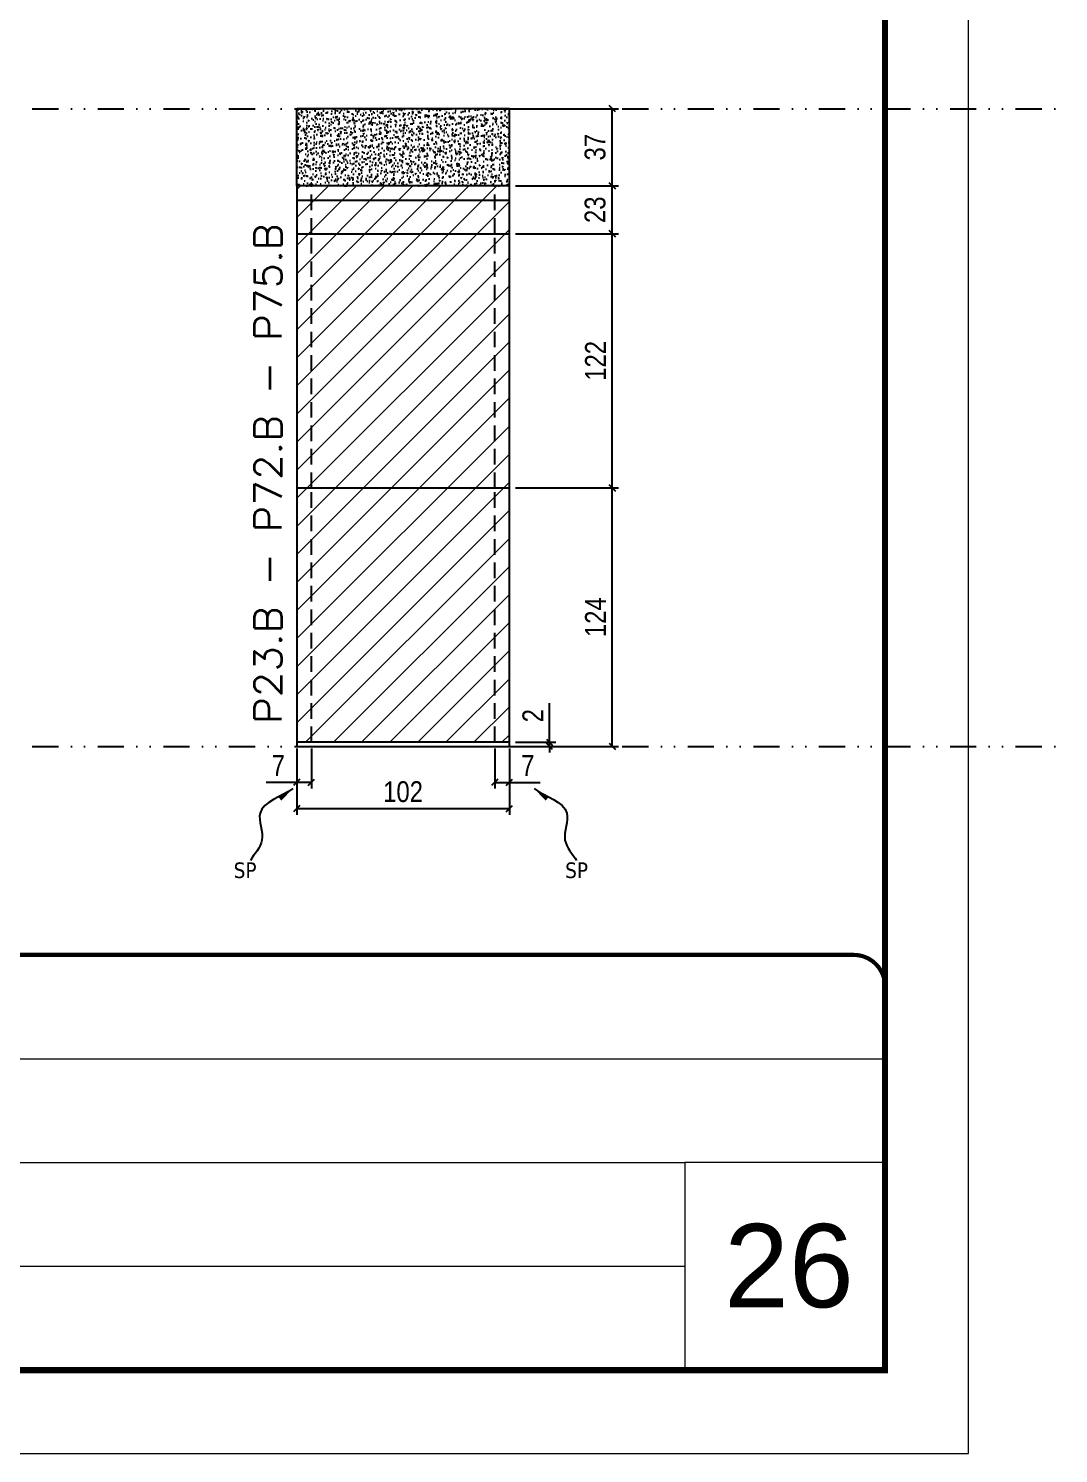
# Model space of a CAD drawing. Header units: millimetres. Extents: x 13777 to 27878, y -21631 to 6985.
# Drawn here: x 17046 to 17540, y -957 to -273 of the extents above; entities that cross this region are included whole.
import ezdxf

# ---------------------------------------------------------------- set-up
doc = ezdxf.new("R2010")
doc.units = ezdxf.units.MM
for name, pattern in [('CONTINUO', [0]), ('DASHED', [0.75, 0.5, -0.25]), ('DIVIDE2', [0.625, 0.25, -0.125, 0, -0.125, 0, -0.125]), ('HIDDEN', [0.375, 0.25, -0.125])]:
    doc.linetypes.add(name, pattern=pattern)
for name, color, linetype, lineweight in [('CARIMBO', 255, 'Continuous', 9), ('Folhas', 255, 'Continuous', 9), ('Hachura', 251, 'Continuous', 9), ('SARRAFO DE PRESSAO', 251, 'DASHED', 9), ('Texto Seção', 7, 'Continuous', 15)]:
    doc.layers.add(name, color=color, linetype=linetype, lineweight=lineweight)
for name, color, linetype in [('COTA', 241, 'Continuous'), ('Nível', 160, 'Continuous'), ('Painéis', 200, 'Continuous'), ('SARR_2.2x7', 40, 'Continuous'), ('Sarrafo de Pressão', 42, 'HIDDEN'), ('texto', 7, 'Continuous')]:
    doc.layers.add(name, color=color, linetype=linetype)
doc.styles.add('ARIAL', font='arial.ttf')
doc.styles.add('COTA TECNICA', font='techl___.ttf', dxfattribs={"height": 10})
doc.styles.add('COTA TECNICA-50', font='techl___.ttf', dxfattribs={"height": 10})
doc.styles.add('REGUA-120', font='ROMANS.shx', dxfattribs={"height": 15})
doc.styles.get("Standard").update_dxf_attribs({"font": 'arial.ttf'})
doc.dimstyles.new('COTA PAINEL-50', dxfattribs={"dimtxt": 10, "dimasz": 3, "dimexe": 3, "dimexo": 3, "dimgap": 3, "dimtad": 1, "dimdec": 1, "dimzin": 12, "dimdsep": 46, "dimtxsty": 'COTA TECNICA-50', "dimblk1": 'OBLIQUE', "dimblk2": 'OBLIQUE', "dimsah": 1, "dimcen": 0.9, "dimclrd": 4, "dimclre": 4, "dimclrt": 240, "dimadec": 1, "dimazin": 3, "dimtfac": 1, "dimtdec": 1, "dimtmove": 0, "dimatfit": 3, "dimfxl": 1, "dimtolj": 1, "dimtzin": 12, "dimarcsym": 0})
doc.dimstyles.new('PAINEL', dxfattribs={"dimtxt": 10, "dimasz": 3, "dimexe": 3, "dimexo": 3, "dimgap": 3, "dimtad": 1, "dimdec": 1, "dimzin": 12, "dimdsep": 46, "dimtxsty": 'COTA TECNICA', "dimblk1": 'OBLIQUE', "dimblk2": 'OBLIQUE', "dimsah": 1, "dimcen": 0.9, "dimclrd": 4, "dimclre": 4, "dimclrt": 240, "dimadec": 1, "dimazin": 3, "dimtfac": 1, "dimtdec": 1, "dimtmove": 0, "dimatfit": 3, "dimfxl": 1, "dimtolj": 1, "dimtzin": 12, "dimarcsym": 0})
doc.dimstyles.get("Standard").update_dxf_attribs({"dimtxt": 0.18, "dimasz": 0.18, "dimexe": 0.18, "dimexo": 0.0625, "dimgap": 0.09, "dimtad": 0, "dimtih": 1, "dimtoh": 1, "dimdec": 4, "dimzin": 0, "dimdsep": 46, "dimtxsty": 'Standard', "dimcen": 0.09, "dimadec": 0, "dimazin": 0, "dimtfac": 1, "dimtdec": 4, "dimtofl": 0, "dimtmove": 0, "dimatfit": 3, "dimfxl": 1, "dimtolj": 1, "dimtzin": 0, "dimarcsym": 0})

# ---------------------------------------------------------------- blocks, each defined once
blk = doc.blocks.new('9999999999')
at = {"color": 30, "linetype": 'CONTINUO'}
for p, q in [((98564.56, 34379.64), (99583.98, 34379.64)), ((98564.56, 34329.83), (99487.98, 34329.83)), ((99583.98, 34329.83), (99487.98, 34329.83)), ((99487.98, 34329.83), (99487.98, 34230.21)), ((98564.56, 34280.02), (99487.98, 34280.02))]:
    blk.add_line(p, q, dxfattribs=at)
at = {"color": 30, "linetype": 'CONTINUO', "const_width": 2}
blk.add_lwpolyline([(99583.98, 34230.21), (99583.98, 34414.45, 0.414214), (99568.98, 34429.45), (98228.98, 34429.45, 0.414214), (98213.98, 34414.45), (98213.98, 34245.21, 0.414214), (98228.98, 34230.21), (99583.98, 34230.21)], format="xyb", dxfattribs=at)
at = {"layer": 'Folhas'}
blk.add_lwpolyline([(98138.98, 34190.21), (99623.98, 34190.21), (99623.98, 35240.21), (98138.98, 35240.21)], close=True, dxfattribs=at)
at = {"layer": 'Folhas', "color": 30, "const_width": 3}
blk.add_lwpolyline([(98213.98, 34230.21), (99583.98, 34230.21), (99583.98, 35200.21), (98213.98, 35200.21)], close=True, dxfattribs=at)
blk = doc.blocks.new('_Oblique')
at = {"color": 0, "linetype": 'ByBlock', "lineweight": -2}
blk.add_line((-0.5, -0.5), (0.5, 0.5), dxfattribs=at)
blk = doc.blocks.new('*D1635')
at = {"layer": 'COTA', "color": 4, "lineweight": -2, "transparency": 16777216}
for p, q in [((17174.77, -618.44), (17174.77, -650.33)), ((17276.77, -618.44), (17276.77, -650.33)), ((17276.77, -647.33), (17174.77, -647.33))]:
    blk.add_line(p, q, dxfattribs=at)
at = {"layer": 'Defpoints', "color": 0, "transparency": 16777216}
for p in [(17174.77, -615.44), (17276.77, -615.44), (17174.77, -647.33)]:
    blk.add_point(p, dxfattribs=at)
at = {"layer": 'COTA', "color": 4, "lineweight": -2, "transparency": 16777216, "xscale": 3, "yscale": 3, "zscale": 3, "rotation": 180}
blk.add_blockref('_Oblique', (17174.77, -647.33), dxfattribs=at)
at = {"layer": 'COTA', "color": 4, "lineweight": -2, "transparency": 16777216, "xscale": 3, "yscale": 3, "zscale": 3}
blk.add_blockref('_Oblique', (17276.77, -647.33), dxfattribs=at)
at = {"layer": 'COTA', "color": 240, "transparency": 16777216, "insert": (17225.77, -639.23), "char_height": 10, "attachment_point": 5, "style": 'COTA TECNICA'}
blk.add_mtext('\\A1;102', dxfattribs=at)
blk = doc.blocks.new('*D1636')
at = {"layer": 'COTA', "color": 4, "lineweight": -2, "transparency": 16777216}
for p, q in [((17269.77, -618.44), (17269.77, -637.68)), ((17276.77, -620.44), (17276.77, -637.68)), ((17269.77, -634.68), (17276.77, -634.68)), ((17276.77, -634.68), (17291.5, -634.68))]:
    blk.add_line(p, q, dxfattribs=at)
at = {"layer": 'Defpoints', "color": 0, "transparency": 16777216}
for p in [(17269.77, -615.44), (17276.77, -617.44), (17276.77, -634.68)]:
    blk.add_point(p, dxfattribs=at)
at = {"layer": 'COTA', "color": 4, "lineweight": -2, "transparency": 16777216, "xscale": 3, "yscale": 3, "zscale": 3, "rotation": 180}
blk.add_blockref('_Oblique', (17269.77, -634.68), dxfattribs=at)
at = {"layer": 'COTA', "color": 4, "lineweight": -2, "transparency": 16777216, "xscale": 3, "yscale": 3, "zscale": 3}
blk.add_blockref('_Oblique', (17276.77, -634.68), dxfattribs=at)
at = {"layer": 'COTA', "color": 240, "transparency": 16777216, "insert": (17285.63, -626.61), "char_height": 10, "attachment_point": 5, "style": 'COTA TECNICA-50'}
blk.add_mtext('\\A1;7', dxfattribs=at)
blk = doc.blocks.new('*D1637')
at = {"layer": 'COTA', "color": 4, "lineweight": -2, "transparency": 16777216}
for p, q in [((17174.77, -620.44), (17174.77, -637.68)), ((17181.77, -618.44), (17181.77, -637.68)), ((17174.77, -634.68), (17160.04, -634.68)), ((17181.77, -634.68), (17174.77, -634.68))]:
    blk.add_line(p, q, dxfattribs=at)
at = {"layer": 'Defpoints', "color": 0, "transparency": 16777216}
for p in [(17174.77, -617.44), (17181.77, -615.44), (17174.77, -634.68)]:
    blk.add_point(p, dxfattribs=at)
at = {"layer": 'COTA', "color": 4, "lineweight": -2, "transparency": 16777216, "xscale": 3, "yscale": 3, "zscale": 3, "rotation": 180}
blk.add_blockref('_Oblique', (17174.77, -634.68), dxfattribs=at)
at = {"layer": 'COTA', "color": 4, "lineweight": -2, "transparency": 16777216, "xscale": 3, "yscale": 3, "zscale": 3}
blk.add_blockref('_Oblique', (17181.77, -634.68), dxfattribs=at)
at = {"layer": 'COTA', "color": 240, "transparency": 16777216, "insert": (17165.9, -626.61), "char_height": 10, "attachment_point": 5, "style": 'COTA TECNICA-50'}
blk.add_mtext('\\A1;7', dxfattribs=at)
blk = doc.blocks.new('*D1638')
at = {"layer": 'COTA', "color": 4, "lineweight": -2, "transparency": 16777216}
for p, q in [((17296.03, -615.44), (17296.03, -596.64)), ((17279.77, -615.44), (17299.03, -615.44)), ((17279.77, -617.44), (17299.03, -617.44)), ((17296.03, -617.44), (17296.03, -615.44)), ((17296.03, -617.44), (17296.03, -620.44))]:
    blk.add_line(p, q, dxfattribs=at)
at = {"layer": 'Defpoints', "color": 0, "transparency": 16777216}
for p in [(17276.77, -615.44), (17276.77, -617.44), (17296.03, -617.44)]:
    blk.add_point(p, dxfattribs=at)
at = {"layer": 'COTA', "color": 4, "lineweight": -2, "transparency": 16777216, "xscale": 3, "yscale": 3, "zscale": 3}
for p, rotation in [((17296.03, -615.44), 270), ((17296.03, -617.44), 90)]:
    blk.add_blockref('_Oblique', p, dxfattribs=dict(at, rotation=rotation))
at = {"layer": 'COTA', "color": 240, "transparency": 16777216, "insert": (17288.03, -602.69), "char_height": 10, "attachment_point": 5, "rotation": 90, "style": 'COTA TECNICA-50'}
blk.add_mtext('\\A1;2', dxfattribs=at)
blk = doc.blocks.new('*D1651')
at = {"layer": 'COTA', "color": 4, "lineweight": -2, "transparency": 16777216}
for p, q in [((17279.77, -311.44), (17329.14, -311.44)), ((17326.14, -348.44), (17326.14, -311.44)), ((17279.77, -348.44), (17329.14, -348.44))]:
    blk.add_line(p, q, dxfattribs=at)
at = {"layer": 'Defpoints', "color": 0, "transparency": 16777216}
for p in [(17276.77, -311.44), (17326.14, -311.44), (17276.77, -348.44)]:
    blk.add_point(p, dxfattribs=at)
at = {"layer": 'COTA', "color": 4, "lineweight": -2, "transparency": 16777216, "xscale": 3, "yscale": 3, "zscale": 3}
for p, rotation in [((17326.14, -311.44), 90), ((17326.14, -348.44), 270)]:
    blk.add_blockref('_Oblique', p, dxfattribs=dict(at, rotation=rotation))
at = {"layer": 'COTA', "color": 240, "transparency": 16777216, "insert": (17317.92, -329.94), "char_height": 10, "attachment_point": 5, "rotation": 90, "style": 'COTA TECNICA-50'}
blk.add_mtext('\\A1;37', dxfattribs=at)
blk = doc.blocks.new('*D1639')
at = {"layer": 'COTA', "color": 4, "lineweight": -2, "transparency": 16777216}
for p, q in [((17279.77, -371.44), (17329.14, -371.44)), ((17326.14, -493.44), (17326.14, -371.44)), ((17279.77, -493.44), (17329.14, -493.44))]:
    blk.add_line(p, q, dxfattribs=at)
at = {"layer": 'Defpoints', "color": 0, "transparency": 16777216}
for p in [(17276.77, -371.44), (17326.14, -371.44), (17276.77, -493.44)]:
    blk.add_point(p, dxfattribs=at)
at = {"layer": 'COTA', "color": 4, "lineweight": -2, "transparency": 16777216, "xscale": 3, "yscale": 3, "zscale": 3}
for p, rotation in [((17326.14, -371.44), 90), ((17326.14, -493.44), 270)]:
    blk.add_blockref('_Oblique', p, dxfattribs=dict(at, rotation=rotation))
at = {"layer": 'COTA', "color": 240, "transparency": 16777216, "insert": (17318.08, -432.44), "char_height": 10, "attachment_point": 5, "rotation": 90, "style": 'COTA TECNICA-50'}
blk.add_mtext('\\A1;122', dxfattribs=at)
blk = doc.blocks.new('*D1640')
at = {"layer": 'COTA', "color": 4, "lineweight": -2, "transparency": 16777216}
for p, q in [((17279.77, -348.44), (17329.14, -348.44)), ((17326.14, -371.44), (17326.14, -348.44)), ((17279.77, -371.44), (17329.14, -371.44))]:
    blk.add_line(p, q, dxfattribs=at)
at = {"layer": 'Defpoints', "color": 0, "transparency": 16777216}
for p in [(17276.77, -348.44), (17326.14, -348.44), (17276.77, -371.44)]:
    blk.add_point(p, dxfattribs=at)
at = {"layer": 'COTA', "color": 4, "lineweight": -2, "transparency": 16777216, "xscale": 3, "yscale": 3, "zscale": 3}
for p, rotation in [((17326.14, -348.44), 90), ((17326.14, -371.44), 270)]:
    blk.add_blockref('_Oblique', p, dxfattribs=dict(at, rotation=rotation))
at = {"layer": 'COTA', "color": 240, "transparency": 16777216, "insert": (17317.92, -359.94), "char_height": 10, "attachment_point": 5, "rotation": 90, "style": 'COTA TECNICA-50'}
blk.add_mtext('\\A1;23', dxfattribs=at)
blk = doc.blocks.new('*D1652')
at = {"layer": 'COTA', "color": 4, "linetype": 'ByBlock', "lineweight": -2, "transparency": 16777216}
for p, q in [((17279.77, -493.44), (17329.14, -493.44)), ((17326.14, -617.44), (17326.14, -493.44)), ((17279.77, -617.44), (17329.14, -617.44))]:
    blk.add_line(p, q, dxfattribs=at)
at = {"layer": 'Defpoints', "color": 0, "linetype": 'ByBlock', "transparency": 16777216}
for p in [(17276.77, -493.44), (17326.14, -493.44), (17276.77, -617.44)]:
    blk.add_point(p, dxfattribs=at)
at = {"layer": 'COTA', "color": 4, "linetype": 'ByBlock', "lineweight": -2, "transparency": 16777216, "xscale": 3, "yscale": 3, "zscale": 3}
for p, rotation in [((17326.14, -493.44), 90), ((17326.14, -617.44), 270)]:
    blk.add_blockref('_Oblique', p, dxfattribs=dict(at, rotation=rotation))
at = {"layer": 'COTA', "color": 240, "linetype": 'ByBlock', "transparency": 16777216, "insert": (17318.06, -555.44), "char_height": 10, "attachment_point": 5, "rotation": 90, "style": 'COTA TECNICA'}
blk.add_mtext('\\A1;124', dxfattribs=at)
blk = doc.blocks.new('*D1653')
at = {"layer": 'COTA', "color": 4, "linetype": 'ByBlock', "lineweight": -2, "transparency": 16777216}
for p, q in [((17279.77, -493.44), (17329.14, -493.44)), ((17326.14, -617.44), (17326.14, -493.44)), ((17279.77, -617.44), (17329.14, -617.44))]:
    blk.add_line(p, q, dxfattribs=at)
at = {"layer": 'Defpoints', "color": 0, "linetype": 'ByBlock', "transparency": 16777216}
for p in [(17276.77, -493.44), (17326.14, -493.44), (17276.77, -617.44)]:
    blk.add_point(p, dxfattribs=at)
at = {"layer": 'COTA', "color": 4, "linetype": 'ByBlock', "lineweight": -2, "transparency": 16777216, "xscale": 3, "yscale": 3, "zscale": 3}
for p, rotation in [((17326.14, -493.44), 90), ((17326.14, -617.44), 270)]:
    blk.add_blockref('_Oblique', p, dxfattribs=dict(at, rotation=rotation))
at = {"layer": 'COTA', "color": 240, "linetype": 'ByBlock', "transparency": 16777216, "insert": (17318.06, -555.44), "char_height": 10, "attachment_point": 5, "rotation": 90, "style": 'COTA TECNICA'}
blk.add_mtext('\\A1;124', dxfattribs=at)

msp = doc.modelspace()

# ---------------------------------------------------------------- hatches: boundary and pattern name
at = {"layer": 'COTA', "linetype": 'ByBlock'}
h = msp.add_hatch(dxfattribs=at)
h.set_pattern_fill('AR-CONC', color=256, scale=0.03)
h.set_pattern_definition([(50, (11732.6852, -11314.883), (5.46554, -0.4781726), [0.5715, -6.2865]), (355, (11732.685, -11314.883), (-1.0573026, 5.7317054), [0.4572, -5.0292175]), (100.451445, (11733.1407, -11314.9227), (4.4082374, 5.2535326), [0.4857003, -5.3427073]), (46.1842, (11732.685, -11313.359), (8.1323712, -1.26127), [0.85725, -9.42975]), (96.63556, (11733.363, -11313.464), (7.122124, 7.4227837), [0.7285507, -8.014068]), (351.18415, (11732.685, -11313.359), (7.122124, 7.422784), [0.685799, -7.543792]), (21, (11733.4472, -11313.74), (4.5484317, -3.067956), [0.5715, -6.2865]), (326, (11733.447, -11313.74), (1.8540609, 5.525639), [0.4572, -5.0292]), (71.451445, (11733.8263, -11313.9955), (6.4024926, 2.457683), [0.4857003, -5.3426981]), (37.5, (11732.6852, -11314.8828), (0.0926581, 2.53665117), [0, -4.96824, 0, -5.1054, 0, -5.04825]), (7.5, (11732.6852, -11314.8828), (2.0045899, 3.00541724), [0, -2.91084, 0, -4.85394, 0, -1.92405]), (327.5, (11730.986, -11314.8828), (4.06771786, -0.17186232), [0, -1.905, 0, -5.9436, 0, -7.8867]), (317.5, (11730.224, -11314.883), (4.4438754, 0.7627947), [0, -2.4765, 0, -3.94716, 0, -5.6007])])
h.paths.add_polyline_path([(17276.77, -348.44), (17276.77, -311.44), (17174.77, -311.44), (17174.77, -348.44)])
at = {"layer": 'Hachura', "linetype": 'ByBlock'}
h = msp.add_hatch(dxfattribs=at)
h.set_pattern_fill('ANSI31', color=256, scale=3)
h.paths.add_polyline_path([(16591.68, -348.44), (16591.68, -371.44), (16637.68, -371.44), (16637.68, -348.44)])
h.paths.add_polyline_path([(16637.68, -371.44), (16591.68, -371.44), (16591.68, -493.44), (16637.68, -493.44)])
h.paths.add_polyline_path([(16591.68, -615.44), (16637.68, -615.44), (16637.68, -493.44), (16591.68, -493.44)])
h.paths.add_polyline_path([(16652.68, -615.44), (16693.68, -615.44), (16693.68, -493.44), (16652.68, -493.44)])
h.paths.add_polyline_path([(16652.68, -493.44), (16693.68, -493.44), (16693.68, -371.44), (16652.68, -371.44)])
h.paths.add_polyline_path([(16693.68, -311.44), (16652.68, -311.44), (16652.68, -371.44), (16693.68, -371.44)])
h.paths.add_polyline_path([(16983.76, -371.44), (16983.76, -311.44), (16881.76, -311.44), (16881.76, -371.44)])
h.paths.add_polyline_path([(16983.76, -371.44), (16881.76, -371.44), (16881.76, -493.44), (16983.76, -493.44)])
h.paths.add_polyline_path([(16983.76, -493.44), (16881.76, -493.44), (16881.76, -615.44), (16983.76, -615.44)])
h.paths.add_polyline_path([(17276.77, -493.44), (17174.77, -493.44), (17174.77, -615.44), (17276.77, -615.44)])
h.paths.add_polyline_path([(17276.77, -371.44), (17174.77, -371.44), (17174.77, -493.44), (17276.77, -493.44)])
h.paths.add_polyline_path([(17174.77, -348.44), (17174.77, -371.44), (17276.77, -371.44), (17276.77, -348.44)])

# ---------------------------------------------------------------- linework, layer by layer
at = {"layer": 'COTA', "linetype": 'ByBlock'}
for p, q in [((17276.77, -311.44), (17174.77, -311.44)), ((17174.77, -348.44), (17174.77, -311.44)), ((17276.77, -348.44), (17276.77, -311.44))]:
    msp.add_line(p, q, dxfattribs=at)
at = {"layer": 'Nível', "color": 4, "linetype": 'DIVIDE2', "ltscale": 50}
for p, q in [((13777.11, -311.44), (21531.15, -311.44)), ((13777.11, -617.44), (21531.15, -617.44))]:
    msp.add_line(p, q, dxfattribs=at)
at = {"layer": 'Painéis'}
for p, q in [((17276.77, -348.44), (17174.77, -348.44)), ((17174.77, -348.44), (17174.77, -615.44)), ((17276.77, -615.44), (17276.77, -348.44)), ((17174.77, -371.44), (17276.77, -371.44)), ((17174.77, -493.44), (17276.77, -493.44))]:
    msp.add_line(p, q, dxfattribs=at)
msp.add_lwpolyline([(17276.77, -615.44), (17174.77, -615.44), (17174.77, -617.44), (17276.77, -617.44)], close=True, dxfattribs=at)
at = {"layer": 'SARR_2.2x7'}
msp.add_line((17276.77, -355.44), (17174.77, -355.44), dxfattribs=at)
at = {"layer": 'Sarrafo de Pressão', "ltscale": 30}
for p, q in [((17181.77, -371.44), (17181.77, -348.44)), ((17269.77, -371.44), (17269.77, -348.44)), ((17181.77, -493.44), (17181.77, -371.44)), ((17269.77, -493.44), (17269.77, -371.44)), ((17181.77, -615.44), (17181.77, -493.44)), ((17269.77, -615.44), (17269.77, -493.44))]:
    msp.add_line(p, q, dxfattribs=at)

# ---------------------------------------------------------------- block references
at = {"layer": 'SARRAFO DE PRESSAO', "color": 6, "linetype": 'ByBlock'}
msp.add_blockref('9999999999', (-82127.01, -35146.93), dxfattribs=at)

# ---------------------------------------------------------------- texts
at = {"layer": 'CARIMBO', "style": 'ARIAL'}
msp.add_text('26', height=40, dxfattribs=at).set_placement((17379.83, -886.58))
at = {"layer": 'texto', "color": 0, "char_height": 7.5, "attachment_point": 5}
for insert in [(17149.99, -676.93), (17309.02, -676.93)]:
    msp.add_mtext('{\\fTahoma|b0|i0|c0|p34;\\C4;SP}', dxfattribs=dict(at, insert=insert))
at = {"layer": 'Texto Seção', "style": 'REGUA-120', "width": 1.1}
msp.add_text('P23.B - P72.B - P75.B', height=13, rotation=90, dxfattribs=at).set_placement((17167.52, -606.68))

# ---------------------------------------------------------------- dimensions: what is measured, and where the dimension line sits
at = {"layer": 'COTA'}
for base, p1, p2, angle, picture, middle in [((17326.14, -311.44), (17276.77, -348.44), (17276.77, -311.44), 90, '*D1651', (17317.92, -329.94)), ((17326.14, -348.44), (17276.77, -371.44), (17276.77, -348.44), 90, '*D1640', (17317.92, -359.94)), ((17326.14, -371.44), (17276.77, -493.44), (17276.77, -371.44), 90, '*D1639', (17318.08, -432.44)), ((17174.77, -634.68), (17181.77, -615.44), (17174.77, -617.44), 180, '*D1637', (17165.9, -626.61))]:
    dim = msp.add_linear_dim(base=base, p1=p1, p2=p2, angle=angle, dimstyle='COTA PAINEL-50', dxfattribs=at)
    dim.commit()
    dim.dimension.update_dxf_attribs({"geometry": picture, "text_midpoint": middle})
at = {"layer": 'COTA', "linetype": 'ByBlock'}
for picture in ['*D1652', '*D1653']:
    dim = msp.add_aligned_dim(p1=(17276.77, -617.44), p2=(17276.77, -493.44), distance=-49.37, dimstyle='PAINEL', dxfattribs=at)
    dim.commit()
    dim.dimension.update_dxf_attribs({"geometry": picture, "text_midpoint": (17318.06, -555.44)})
at = {"layer": 'COTA'}
dim = msp.add_linear_dim(base=(17296.03, -617.44), p1=(17276.77, -615.44), p2=(17276.77, -617.44), angle=90, dimstyle='COTA PAINEL-50', dxfattribs=at)
dim.commit()
dim.dimension.update_dxf_attribs({"geometry": '*D1638', "text_midpoint": (17296.03, -602.69), "dimtype": 160})
dim = msp.add_linear_dim(base=(17174.77, -647.33), p1=(17276.77, -615.44), p2=(17174.77, -615.44), angle=180, dimstyle='PAINEL', override={"dimarcsym": 2}, dxfattribs=at)
dim.commit()
dim.dimension.update_dxf_attribs({"geometry": '*D1635', "text_midpoint": (17225.77, -639.23)})
dim = msp.add_linear_dim(base=(17276.77, -634.68), p1=(17269.77, -615.44), p2=(17276.77, -617.44), dimstyle='COTA PAINEL-50', dxfattribs=at)
dim.commit()
dim.dimension.update_dxf_attribs({"geometry": '*D1636', "text_midpoint": (17285.63, -626.61)})

# ---------------------------------------------------------------- leaders
at = {"layer": 'COTA', "path_type": 1}
for points in [[(17172.94, -637.62), (17157.15, -649.46), (17158.08, -662.46), (17152.53, -672.24)], [(17288.6, -637.62), (17304.38, -649.46), (17303.46, -662.46), (17309.01, -672.24)]]:
    msp.add_leader(points, dimstyle='Standard', override={"dimasz": 8}, dxfattribs=at)

doc.saveas('drawing.dxf')
